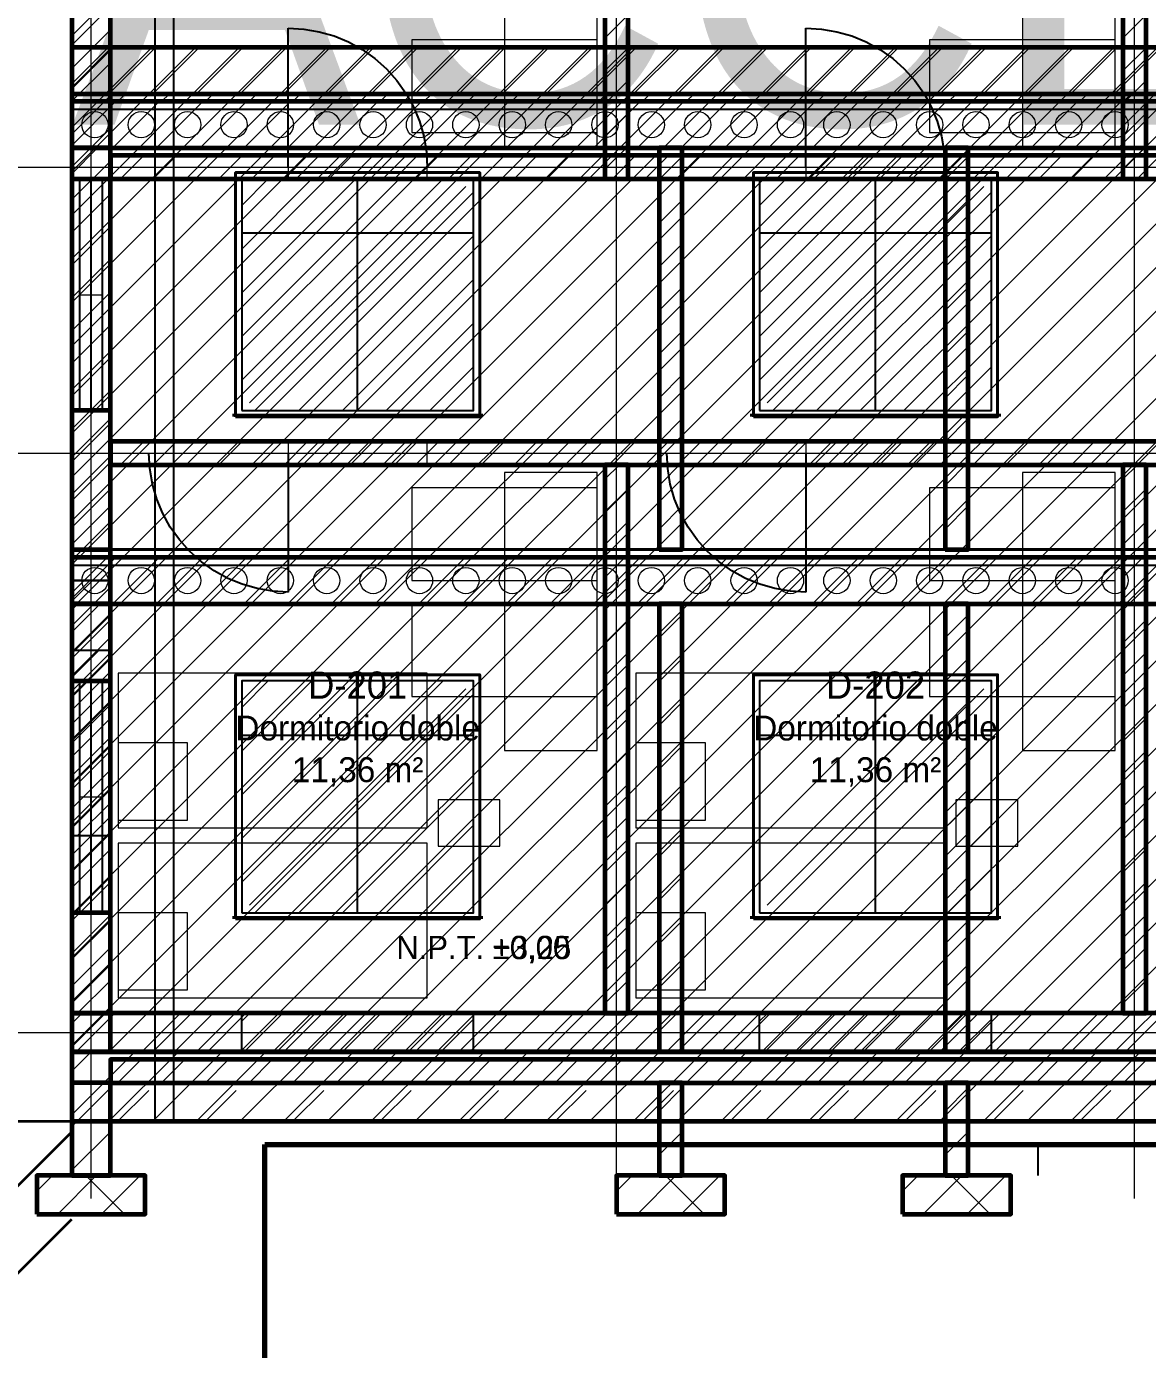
# Model space of a CAD drawing. Header units: metres. Extents: x -8 to 108, y -29 to 108.
# Drawn here: x -0.29 to 6.96, y -1.93 to 6.64 of the extents above; entities that cross this region are included whole.
import ezdxf
from ezdxf.enums import TextEntityAlignment as Align

# ---------------------------------------------------------------- set-up
doc = ezdxf.new("R2010")
doc.units = ezdxf.units.M
for name, color, linetype, lineweight in [('carpinteria', 7, 'CONTINUOUS', 25), ('eje', 7, 'CONTINUOUS', 13), ('fondo', 7, 'CONTINUOUS', 5), ('hatch', 7, 'CONTINUOUS', 9), ('hatch-2', 7, 'CONTINUOUS', 9), ('hormigon', 7, 'CONTINUOUS', 30), ('marco', 7, 'CONTINUOUS', 70), ('marco-fino', 7, 'CONTINUOUS', 25), ('marco-medio', 7, 'CONTINUOUS', 40), ('mobiliario', 7, 'CONTINUOUS', 18), ('muro-corte', 7, 'CONTINUOUS', 60), ('muro-fill', 7, 'CONTINUOUS', 25), ('muro-visto', 7, 'CONTINUOUS', 35), ('sombra', 7, 'CONTINUOUS', 5), ('tabique-fill', 7, 'CONTINUOUS', 30), ('terreno', 7, 'CONTINUOUS', 35), ('texto', 7, 'CONTINUOUS', 5), ('texto-suave', 7, 'CONTINUOUS', 5), ('vidrio', 7, 'CONTINUOUS', 18)]:
    doc.layers.add(name, color=color, linetype=linetype, lineweight=lineweight)

msp = doc.modelspace()

# ---------------------------------------------------------------- linework, layer by layer
at = {"layer": 'carpinteria'}
for p, q in [((0.54, -0.45), (0.54, 6.9)), ((0.66, -0.45), (0.66, 6.9)), ((1.4, 5.725), (1.4, 6.625)), ((1.4, 5.725), (1.4, 6.625)), ((4.75, 5.725), (4.75, 6.625)), ((4.75, 5.725), (4.75, 6.625)), ((1.4, 5.725), (1.4, 5.725)), ((1.4, 5.725), (1.4, 5.725)), ((4.75, 5.725), (4.75, 5.725)), ((4.75, 5.725), (4.75, 5.725)), ((0.05, 5.65), (0.2, 5.65)), ((0.125, 4.15), (0.125, 5.65)), ((1.85, 4.15), (1.85, 5.65)), ((5.2, 4.15), (5.2, 5.65)), ((1.1, 5.3), (2.6, 5.3)), ((4.45, 5.3), (5.95, 5.3)), ((0.05, 4.15), (0.2, 4.15)), ((1.4, 3.875), (1.4, 2.975)), ((1.4, 3.875), (1.4, 3.875)), ((1.4, 3.875), (1.4, 2.975)), ((1.4, 3.875), (1.4, 3.875)), ((4.75, 3.875), (4.75, 2.975)), ((4.75, 3.875), (4.75, 3.875)), ((4.75, 3.875), (4.75, 2.975)), ((4.75, 3.875), (4.75, 3.875)), ((0, 1.4), (0, 2.6)), ((0, 2.6), (0.25, 2.6)), ((0, 1.4), (0, 2.6)), ((0, 2.6), (0.25, 2.6)), ((0.25, 1.4), (0.25, 2.6)), ((0.25, 1.4), (0.25, 2.6)), ((0.05, 2.4), (0.2, 2.4)), ((0.125, 0.9), (0.125, 2.4)), ((1.85, 0.9), (1.85, 2.4)), ((5.2, 0.9), (5.2, 2.4)), ((1.1, 2.05), (2.6, 2.05)), ((4.45, 2.05), (5.95, 2.05)), ((0, 1.4), (0.25, 1.4)), ((0, 1.4), (0.25, 1.4)), ((0.05, 0.9), (0.2, 0.9)), ((1.1, 0.25), (2.6, 0.25)), ((1.1, 0), (1.1, 0.25)), ((1.1, 0.25), (2.6, 0.25)), ((1.1, 0), (1.1, 0.25)), ((2.6, 0), (2.6, 0.25)), ((2.6, 0), (2.6, 0.25)), ((4.45, 0.25), (5.95, 0.25)), ((4.45, 0), (4.45, 0.25)), ((4.45, 0.25), (5.95, 0.25)), ((4.45, 0), (4.45, 0.25)), ((5.95, 0), (5.95, 0.25)), ((5.95, 0), (5.95, 0.25)), ((1.1, 0), (2.6, 0)), ((1.1, 0), (2.6, 0)), ((4.45, 0), (5.95, 0)), ((4.45, 0), (5.95, 0))]:
    msp.add_line(p, q, dxfattribs=at)
for points in [[(1.4, 6.625), (1.5008, 6.6193), (1.6003, 6.6024), (1.6973, 6.5745), (1.7905, 6.5359), (1.8788, 6.4871), (1.9611, 6.4286), (2.0364, 6.3614), (2.1036, 6.2861), (2.1621, 6.2038), (2.2109, 6.1155), (2.2495, 6.0223), (2.2774, 5.9253), (2.2943, 5.8258), (2.3, 5.725)], [(1.4, 6.625), (1.5008, 6.6193), (1.6003, 6.6024), (1.6973, 6.5745), (1.7905, 6.5359), (1.8788, 6.4871), (1.9611, 6.4286), (2.0364, 6.3614), (2.1036, 6.2861), (2.1621, 6.2038), (2.2109, 6.1155), (2.2495, 6.0223), (2.2774, 5.9253), (2.2943, 5.8258), (2.3, 5.725)], [(4.75, 6.625), (4.8508, 6.6193), (4.9503, 6.6024), (5.0473, 6.5745), (5.1405, 6.5359), (5.2288, 6.4871), (5.3111, 6.4286), (5.3864, 6.3614), (5.4536, 6.2861), (5.5121, 6.2038), (5.5609, 6.1155), (5.5995, 6.0223), (5.6274, 5.9253), (5.6443, 5.8258), (5.65, 5.725)], [(4.75, 6.625), (4.8508, 6.6193), (4.9503, 6.6024), (5.0473, 6.5745), (5.1405, 6.5359), (5.2288, 6.4871), (5.3111, 6.4286), (5.3864, 6.3614), (5.4536, 6.2861), (5.5121, 6.2038), (5.5609, 6.1155), (5.5995, 6.0223), (5.6274, 5.9253), (5.6443, 5.8258), (5.65, 5.725)], [(1.4, 2.975), (1.2992, 2.9807), (1.1997, 2.9976), (1.1027, 3.0255), (1.0095, 3.0641), (0.9212, 3.1129), (0.8389, 3.1714), (0.7636, 3.2386), (0.6964, 3.3139), (0.6379, 3.3962), (0.5891, 3.4845), (0.5505, 3.5777), (0.5226, 3.6747), (0.5057, 3.7742), (0.5, 3.875)], [(1.4, 2.975), (1.2992, 2.9807), (1.1997, 2.9976), (1.1027, 3.0255), (1.0095, 3.0641), (0.9212, 3.1129), (0.8389, 3.1714), (0.7636, 3.2386), (0.6964, 3.3139), (0.6379, 3.3962), (0.5891, 3.4845), (0.5505, 3.5777), (0.5226, 3.6747), (0.5057, 3.7742), (0.5, 3.875)], [(4.75, 2.975), (4.6492, 2.9807), (4.5497, 2.9976), (4.4527, 3.0255), (4.3595, 3.0641), (4.2712, 3.1129), (4.1889, 3.1714), (4.1136, 3.2386), (4.0464, 3.3139), (3.9879, 3.3962), (3.9391, 3.4845), (3.9005, 3.5777), (3.8726, 3.6747), (3.8557, 3.7742), (3.85, 3.875)], [(4.75, 2.975), (4.6492, 2.9807), (4.5497, 2.9976), (4.4527, 3.0255), (4.3595, 3.0641), (4.2712, 3.1129), (4.1889, 3.1714), (4.1136, 3.2386), (4.0464, 3.3139), (3.9879, 3.3962), (3.9391, 3.4845), (3.9005, 3.5777), (3.8726, 3.6747), (3.8557, 3.7742), (3.85, 3.875)]]:
    msp.add_lwpolyline(points, dxfattribs=at)
for points in [[(0.05, 4.15), (0.2, 4.15), (0.2, 5.65), (0.05, 5.65)], [(1.1, 4.15), (2.6, 4.15), (2.6, 5.65), (1.1, 5.65)], [(4.45, 4.15), (5.95, 4.15), (5.95, 5.65), (4.45, 5.65)], [(0.05, 0.9), (0.2, 0.9), (0.2, 2.4), (0.05, 2.4)], [(1.1, 0.9), (2.6, 0.9), (2.6, 2.4), (1.1, 2.4)], [(4.45, 0.9), (5.95, 0.9), (5.95, 2.4), (4.45, 2.4)]]:
    msp.add_lwpolyline(points, close=True, dxfattribs=at)
at = {"layer": 'eje'}
for p, q in [((0.125, -0.95), (0.125, 10.55)), ((0.125, -0.95), (0.125, 10.55)), ((3.525, -0.95), (3.525, 10.55)), ((3.525, -0.95), (3.525, 10.55)), ((6.875, -0.95), (6.875, 10.55)), ((6.875, -0.95), (6.875, 10.55)), ((-0.95, 5.725), (24.95, 5.725)), ((-0.95, 5.725), (24.95, 5.725)), ((-0.95, 3.875), (24.95, 3.875)), ((-0.95, 3.875), (24.95, 3.875)), ((-0.95, 0.125), (24.95, 0.125)), ((-0.95, 0.125), (24.95, 0.125))]:
    msp.add_line(p, q, dxfattribs=at)
at = {"layer": 'fondo'}
for points in [[(1.4, 5.65), (2.3, 5.65), (2.3, 5.8), (1.4, 5.8)], [(1.4, 5.65), (2.3, 5.65), (2.3, 5.8), (1.4, 5.8)], [(4.75, 5.65), (5.65, 5.65), (5.65, 5.8), (4.75, 5.8)], [(4.75, 5.65), (5.65, 5.65), (5.65, 5.8), (4.75, 5.8)], [(1.1, 4.15), (2.6, 4.15), (2.6, 5.65), (1.1, 5.65)], [(4.45, 4.15), (5.95, 4.15), (5.95, 5.65), (4.45, 5.65)], [(1.4, 3.8), (2.3, 3.8), (2.3, 3.95), (1.4, 3.95)], [(1.4, 3.8), (2.3, 3.8), (2.3, 3.95), (1.4, 3.95)], [(4.75, 3.8), (5.65, 3.8), (5.65, 3.95), (4.75, 3.95)], [(4.75, 3.8), (5.65, 3.8), (5.65, 3.95), (4.75, 3.95)], [(0, 1.4), (0.25, 1.4), (0.25, 2.6), (0, 2.6)], [(0, 1.4), (0.25, 1.4), (0.25, 2.6), (0, 2.6)], [(1.1, 0.9), (2.6, 0.9), (2.6, 2.4), (1.1, 2.4)], [(4.45, 0.9), (5.95, 0.9), (5.95, 2.4), (4.45, 2.4)], [(1.1, 0), (2.6, 0), (2.6, 0.25), (1.1, 0.25)], [(1.1, 0), (2.6, 0), (2.6, 0.25), (1.1, 0.25)], [(4.45, 0), (5.95, 0), (5.95, 0.25), (4.45, 0.25)], [(4.45, 0), (5.95, 0), (5.95, 0.25), (4.45, 0.25)]]:
    msp.add_lwpolyline(points, close=True, dxfattribs=at)
at = {"layer": 'hatch'}
for p, q in [((0, 6.5761), (0.25, 6.8261)), ((0, 6.5761), (0.25, 6.8261)), ((0, 6.5157), (0.25, 6.7657)), ((3.45, 6.5607), (3.6, 6.7107)), ((3.45, 6.5607), (3.6, 6.7107)), ((6.8, 6.5607), (6.95, 6.7107)), ((6.8, 6.5607), (6.95, 6.7107)), ((0, 6.364), (0.25, 6.614)), ((0, 6.364), (0.25, 6.614)), ((0, 0.0416), (6.4584, 6.5)), ((0, 0.3245), (6.1755, 6.5)), ((0, 0.6073), (5.8927, 6.5)), ((0, 0.8902), (5.6098, 6.5)), ((0, 1.173), (5.327, 6.5)), ((0, 1.4558), (5.0442, 6.5)), ((0, 1.7387), (4.7613, 6.5)), ((0, 2.0215), (4.4785, 6.5)), ((0, 2.3044), (4.1956, 6.5)), ((0, 2.5872), (3.9128, 6.5)), ((0, 2.8701), (3.6299, 6.5)), ((0, 3.1529), (3.3471, 6.5)), ((0, 3.4357), (3.0643, 6.5)), ((0, 3.7186), (2.7814, 6.5)), ((0, 4.0014), (2.4986, 6.5)), ((0, 4.2843), (2.2157, 6.5)), ((0, 4.5671), (1.9329, 6.5)), ((0, 4.85), (1.65, 6.5)), ((0, 5.1328), (1.3672, 6.5)), ((0, 5.4156), (1.0844, 6.5)), ((0, 5.6985), (0.8015, 6.5)), ((0, 5.9813), (0.5187, 6.5)), ((0, 6.2642), (0.2358, 6.5)), ((0, 6.2416), (0.2584, 6.5)), ((0, 6.2328), (0.25, 6.4828)), ((0.2412, 0), (6.7412, 6.5)), ((0.2412, 6.2), (0.5412, 6.5)), ((0.5241, 0), (7.0241, 6.5)), ((0.5241, 6.2), (0.8241, 6.5)), ((0.8069, 0), (7.3069, 6.5)), ((0.8069, 6.2), (1.1069, 6.5)), ((1.0897, 0), (7.5897, 6.5)), ((1.0897, 6.2), (1.3897, 6.5)), ((1.3726, 0), (7.8726, 6.5)), ((1.3726, 6.2), (1.6726, 6.5)), ((1.6554, 0), (8.1554, 6.5)), ((1.6554, 6.2), (1.9554, 6.5)), ((1.9383, 0), (8.4383, 6.5)), ((1.9383, 6.2), (2.2383, 6.5)), ((2.2211, 0), (8.7211, 6.5)), ((2.2211, 6.2), (2.5211, 6.5)), ((2.504, 0), (9.004, 6.5)), ((2.504, 6.2), (2.804, 6.5)), ((2.7868, 0), (9.2868, 6.5)), ((2.7868, 6.2), (3.0868, 6.5)), ((3.0696, 0), (9.5696, 6.5)), ((3.0696, 6.2), (3.3696, 6.5)), ((3.3525, 0), (9.8525, 6.5)), ((3.3525, 6.2), (3.6525, 6.5)), ((3.45, 6.3485), (3.6, 6.4985)), ((3.45, 6.3485), (3.6, 6.4985)), ((3.6353, 0), (10.1353, 6.5)), ((3.6353, 6.2), (3.9353, 6.5)), ((3.9182, 0), (10.4182, 6.5)), ((3.9182, 6.2), (4.2182, 6.5)), ((4.201, 0), (10.701, 6.5)), ((4.201, 6.2), (4.501, 6.5)), ((4.4839, 0), (10.9839, 6.5)), ((4.4839, 6.2), (4.7839, 6.5)), ((4.7667, 0), (11.2667, 6.5)), ((4.7667, 6.2), (5.0667, 6.5)), ((5.0495, 0), (11.5495, 6.5)), ((5.0495, 6.2), (5.3495, 6.5)), ((5.3324, 0), (11.8324, 6.5)), ((5.3324, 6.2), (5.6324, 6.5)), ((5.6152, 0), (12.1152, 6.5)), ((5.6152, 6.2), (5.9152, 6.5)), ((5.8981, 0), (12.3981, 6.5)), ((5.8981, 6.2), (6.1981, 6.5)), ((6.1809, 0), (12.6809, 6.5)), ((6.1809, 6.2), (6.4809, 6.5)), ((6.4638, 0), (12.9638, 6.5)), ((6.4638, 6.2), (6.7638, 6.5)), ((6.7466, 0), (13.2466, 6.5)), ((6.7466, 6.2), (7.0466, 6.5)), ((6.8, 6.3485), (6.95, 6.4985)), ((6.8, 6.3485), (6.95, 6.4985)), ((0, 6.1518), (0.25, 6.4018)), ((0, 6.1518), (0.25, 6.4018)), ((3.45, 6.1364), (3.6, 6.2864)), ((3.45, 6.1364), (3.6, 6.2864)), ((6.8, 6.1364), (6.95, 6.2864)), ((6.8, 6.1364), (6.95, 6.2864)), ((0, 5.9397), (0.25, 6.1897)), ((0, 5.9397), (0.25, 6.1897)), ((0.299, 6.15), (0.349, 6.2)), ((0.5819, 6.15), (0.6319, 6.2)), ((0.8647, 6.15), (0.9147, 6.2)), ((1.1476, 6.15), (1.1976, 6.2)), ((1.4304, 6.15), (1.4804, 6.2)), ((1.7132, 6.15), (1.7632, 6.2)), ((1.9961, 6.15), (2.0461, 6.2)), ((2.2789, 6.15), (2.3289, 6.2)), ((2.5618, 6.15), (2.6118, 6.2)), ((2.8446, 6.15), (2.8946, 6.2)), ((3.1275, 6.15), (3.1775, 6.2)), ((3.4103, 6.15), (3.4603, 6.2)), ((3.6931, 6.15), (3.7431, 6.2)), ((3.976, 6.15), (4.026, 6.2)), ((4.2588, 6.15), (4.3088, 6.2)), ((4.5417, 6.15), (4.5917, 6.2)), ((4.8245, 6.15), (4.8745, 6.2)), ((5.1074, 6.15), (5.1574, 6.2)), ((5.3902, 6.15), (5.4402, 6.2)), ((5.673, 6.15), (5.723, 6.2)), ((5.9559, 6.15), (6.0059, 6.2)), ((6.2387, 6.15), (6.2887, 6.2)), ((6.5216, 6.15), (6.5716, 6.2)), ((6.8044, 6.15), (6.8544, 6.2)), ((0, 5.8667), (0.2833, 6.15)), ((0, 6.1495), (0.0005, 6.15)), ((0.2662, 5.85), (0.5662, 6.15)), ((0.549, 5.85), (0.849, 6.15)), ((0.8319, 5.85), (1.1319, 6.15)), ((1.1147, 5.85), (1.4147, 6.15)), ((1.3976, 5.85), (1.6976, 6.15)), ((1.6804, 5.85), (1.9804, 6.15)), ((1.9632, 5.85), (2.2632, 6.15)), ((2.2461, 5.85), (2.5461, 6.15)), ((2.5289, 5.85), (2.8289, 6.15)), ((2.8118, 5.85), (3.1118, 6.15)), ((3.0946, 5.85), (3.3946, 6.15)), ((3.3775, 5.85), (3.6775, 6.15)), ((3.6603, 5.85), (3.9603, 6.15)), ((3.9431, 5.85), (4.2431, 6.15)), ((4.226, 5.85), (4.526, 6.15)), ((4.5088, 5.85), (4.8088, 6.15)), ((4.7917, 5.85), (5.0917, 6.15)), ((5.0745, 5.85), (5.3745, 6.15)), ((5.3574, 5.85), (5.6574, 6.15)), ((5.6402, 5.85), (5.9402, 6.15)), ((5.923, 5.85), (6.223, 6.15)), ((6.2059, 5.85), (6.5059, 6.15)), ((6.4887, 5.85), (6.7887, 6.15)), ((6.7716, 5.85), (7.0716, 6.15)), ((3.45, 5.9243), (3.6, 6.0743)), ((3.45, 5.9243), (3.6, 6.0743)), ((6.8, 5.9243), (6.95, 6.0743)), ((6.8, 5.9243), (6.95, 6.0743)), ((0, 5.7276), (0.25, 5.9776)), ((0, 5.7276), (0.25, 5.9776)), ((0, 5.6828), (0.1672, 5.85)), ((3.45, 5.7121), (3.6, 5.8621)), ((3.45, 5.7121), (3.6, 5.8621)), ((6.8, 5.7121), (6.95, 5.8621)), ((6.8, 5.7121), (6.95, 5.8621)), ((0, 5.5154), (0.25, 5.7654)), ((0, 5.5154), (0.25, 5.7654)), ((0.25, 5.7963), (0.2537, 5.8)), ((0.25, 5.7963), (0.2537, 5.8)), ((0.3158, 5.65), (0.4658, 5.8)), ((0.3158, 5.65), (0.4658, 5.8)), ((0.528, 5.65), (0.678, 5.8)), ((0.528, 5.65), (0.678, 5.8)), ((0.7401, 5.65), (0.8901, 5.8)), ((0.7401, 5.65), (0.8901, 5.8)), ((0.9522, 5.65), (1.1022, 5.8)), ((0.9522, 5.65), (1.1022, 5.8)), ((1.1644, 5.65), (1.3144, 5.8)), ((1.1644, 5.65), (1.3144, 5.8)), ((1.3765, 5.65), (1.5265, 5.8)), ((1.3765, 5.65), (1.5265, 5.8)), ((1.4515, 5.65), (1.6015, 5.8)), ((1.4515, 5.65), (1.6015, 5.8)), ((1.5886, 5.65), (1.7386, 5.8)), ((1.5886, 5.65), (1.7386, 5.8)), ((1.6636, 5.65), (1.8136, 5.8)), ((1.6636, 5.65), (1.8136, 5.8)), ((1.8008, 5.65), (1.9508, 5.8)), ((1.8008, 5.65), (1.9508, 5.8)), ((1.8757, 5.65), (2.0257, 5.8)), ((1.8757, 5.65), (2.0257, 5.8)), ((2.0129, 5.65), (2.1629, 5.8)), ((2.0129, 5.65), (2.1629, 5.8)), ((2.0879, 5.65), (2.2379, 5.8)), ((2.0879, 5.65), (2.2379, 5.8)), ((2.225, 5.65), (2.375, 5.8)), ((2.225, 5.65), (2.375, 5.8)), ((2.4372, 5.65), (2.5872, 5.8)), ((2.4372, 5.65), (2.5872, 5.8)), ((2.6493, 5.65), (2.7993, 5.8)), ((2.6493, 5.65), (2.7993, 5.8)), ((2.8614, 5.65), (3.0114, 5.8)), ((2.8614, 5.65), (3.0114, 5.8)), ((3.0735, 5.65), (3.2235, 5.8)), ((3.0735, 5.65), (3.2235, 5.8)), ((3.2857, 5.65), (3.4357, 5.8)), ((3.2857, 5.65), (3.4357, 5.8)), ((3.4978, 5.65), (3.6478, 5.8)), ((3.4978, 5.65), (3.6478, 5.8)), ((3.7099, 5.65), (3.8599, 5.8)), ((3.7099, 5.65), (3.8599, 5.8)), ((3.8, 5.6456), (3.95, 5.7956)), ((3.9221, 5.65), (4.0721, 5.8)), ((3.9221, 5.65), (4.0721, 5.8)), ((4.1342, 5.65), (4.2842, 5.8)), ((4.1342, 5.65), (4.2842, 5.8)), ((4.3463, 5.65), (4.4963, 5.8)), ((4.3463, 5.65), (4.4963, 5.8)), ((4.5585, 5.65), (4.7085, 5.8)), ((4.5585, 5.65), (4.7085, 5.8)), ((4.7706, 5.65), (4.9206, 5.8)), ((4.7706, 5.65), (4.9206, 5.8)), ((4.8015, 5.65), (4.9515, 5.8)), ((4.8015, 5.65), (4.9515, 5.8)), ((4.9827, 5.65), (5.1327, 5.8)), ((4.9827, 5.65), (5.1327, 5.8)), ((5.0136, 5.65), (5.1636, 5.8)), ((5.0136, 5.65), (5.1636, 5.8)), ((5.1949, 5.65), (5.3449, 5.8)), ((5.1949, 5.65), (5.3449, 5.8)), ((5.2257, 5.65), (5.3757, 5.8)), ((5.2257, 5.65), (5.3757, 5.8)), ((5.407, 5.65), (5.557, 5.8)), ((5.407, 5.65), (5.557, 5.8)), ((5.4379, 5.65), (5.5879, 5.8)), ((5.4379, 5.65), (5.5879, 5.8)), ((5.6191, 5.65), (5.7691, 5.8)), ((5.6191, 5.65), (5.7691, 5.8)), ((5.65, 5.6456), (5.8, 5.7956)), ((5.8313, 5.65), (5.9813, 5.8)), ((5.8313, 5.65), (5.9813, 5.8)), ((6.0434, 5.65), (6.1934, 5.8)), ((6.0434, 5.65), (6.1934, 5.8)), ((6.2555, 5.65), (6.4055, 5.8)), ((6.2555, 5.65), (6.4055, 5.8)), ((6.4677, 5.65), (6.6177, 5.8)), ((6.4677, 5.65), (6.6177, 5.8)), ((6.6798, 5.65), (6.8298, 5.8)), ((6.6798, 5.65), (6.8298, 5.8)), ((6.8919, 5.65), (7.0419, 5.8)), ((6.8919, 5.65), (7.0419, 5.8)), ((1.1, 4.3471), (2.4029, 5.65)), ((1.1, 4.6299), (2.1201, 5.65)), ((1.1, 4.9127), (1.8373, 5.65)), ((1.1, 5.1956), (1.5544, 5.65)), ((1.1, 5.4784), (1.2716, 5.65)), ((4.45, 4.3471), (5.7529, 5.65)), ((4.45, 4.6299), (5.4701, 5.65)), ((4.45, 4.9127), (5.1873, 5.65)), ((4.45, 5.1956), (4.9044, 5.65)), ((4.45, 5.4784), (4.6216, 5.65)), ((0, 5.3033), (0.25, 5.5533)), ((0, 5.3033), (0.25, 5.5533)), ((1.1858, 4.15), (2.6, 5.5642)), ((3.8, 5.3627), (3.95, 5.5127)), ((4.5358, 4.15), (5.95, 5.5642)), ((5.65, 5.3627), (5.8, 5.5127)), ((0, 5.0912), (0.25, 5.3412)), ((0, 5.0912), (0.25, 5.3412)), ((1.4686, 4.15), (2.6, 5.2814)), ((3.8, 5.0799), (3.95, 5.2299)), ((4.8186, 4.15), (5.95, 5.2814)), ((5.65, 5.0799), (5.8, 5.2299)), ((0, 4.879), (0.25, 5.129)), ((0, 4.879), (0.25, 5.129)), ((1.7515, 4.15), (2.6, 4.9985)), ((5.1015, 4.15), (5.95, 4.9985)), ((0, 4.6669), (0.25, 4.9169)), ((0, 4.6669), (0.25, 4.9169)), ((3.8, 4.7971), (3.95, 4.9471)), ((5.65, 4.7971), (5.8, 4.9471)), ((2.0343, 4.15), (2.6, 4.7157)), ((5.3843, 4.15), (5.95, 4.7157)), ((0, 4.4548), (0.25, 4.7048)), ((0, 4.4548), (0.25, 4.7048)), ((3.8, 4.5142), (3.95, 4.6642)), ((5.65, 4.5142), (5.8, 4.6642)), ((0, 4.2426), (0.25, 4.4926)), ((0, 4.2426), (0.25, 4.4926)), ((2.3172, 4.15), (2.6, 4.4328)), ((3.8, 4.2314), (3.95, 4.3814)), ((5.65, 4.2314), (5.8, 4.3814)), ((5.6672, 4.15), (5.95, 4.4328)), ((0, 4.0305), (0.25, 4.2805)), ((0, 4.0305), (0.25, 4.2805)), ((0, 4.1314), (0.0186, 4.15)), ((0, 3.8485), (0.25, 4.0985)), ((0, 3.8184), (0.25, 4.0684)), ((0, 3.8184), (0.25, 4.0684)), ((3.8, 3.9485), (3.95, 4.0985)), ((5.65, 3.9485), (5.8, 4.0985)), ((0.25, 3.9463), (0.2537, 3.95)), ((0.25, 3.9463), (0.2537, 3.95)), ((0.3158, 3.8), (0.4658, 3.95)), ((0.3158, 3.8), (0.4658, 3.95)), ((0.528, 3.8), (0.678, 3.95)), ((0.528, 3.8), (0.678, 3.95)), ((0.7401, 3.8), (0.8901, 3.95)), ((0.7401, 3.8), (0.8901, 3.95)), ((0.9522, 3.8), (1.1022, 3.95)), ((0.9522, 3.8), (1.1022, 3.95)), ((1.1644, 3.8), (1.3144, 3.95)), ((1.1644, 3.8), (1.3144, 3.95)), ((1.3765, 3.8), (1.5265, 3.95)), ((1.3765, 3.8), (1.5265, 3.95)), ((1.4515, 3.8), (1.6015, 3.95)), ((1.4515, 3.8), (1.6015, 3.95)), ((1.5886, 3.8), (1.7386, 3.95)), ((1.5886, 3.8), (1.7386, 3.95)), ((1.6636, 3.8), (1.8136, 3.95)), ((1.6636, 3.8), (1.8136, 3.95)), ((1.8008, 3.8), (1.9508, 3.95)), ((1.8008, 3.8), (1.9508, 3.95)), ((1.8757, 3.8), (2.0257, 3.95)), ((1.8757, 3.8), (2.0257, 3.95)), ((2.0129, 3.8), (2.1629, 3.95)), ((2.0129, 3.8), (2.1629, 3.95)), ((2.0879, 3.8), (2.2379, 3.95)), ((2.0879, 3.8), (2.2379, 3.95)), ((2.225, 3.8), (2.375, 3.95)), ((2.225, 3.8), (2.375, 3.95)), ((2.4372, 3.8), (2.5872, 3.95)), ((2.4372, 3.8), (2.5872, 3.95)), ((2.6493, 3.8), (2.7993, 3.95)), ((2.6493, 3.8), (2.7993, 3.95)), ((2.8614, 3.8), (3.0114, 3.95)), ((2.8614, 3.8), (3.0114, 3.95)), ((3.0735, 3.8), (3.2235, 3.95)), ((3.0735, 3.8), (3.2235, 3.95)), ((3.2857, 3.8), (3.4357, 3.95)), ((3.2857, 3.8), (3.4357, 3.95)), ((3.4978, 3.8), (3.6478, 3.95)), ((3.4978, 3.8), (3.6478, 3.95)), ((3.7099, 3.8), (3.8599, 3.95)), ((3.7099, 3.8), (3.8599, 3.95)), ((3.9221, 3.8), (4.0721, 3.95)), ((3.9221, 3.8), (4.0721, 3.95)), ((4.1342, 3.8), (4.2842, 3.95)), ((4.1342, 3.8), (4.2842, 3.95)), ((4.3463, 3.8), (4.4963, 3.95)), ((4.3463, 3.8), (4.4963, 3.95)), ((4.5585, 3.8), (4.7085, 3.95)), ((4.5585, 3.8), (4.7085, 3.95)), ((4.7706, 3.8), (4.9206, 3.95)), ((4.7706, 3.8), (4.9206, 3.95)), ((4.8015, 3.8), (4.9515, 3.95)), ((4.8015, 3.8), (4.9515, 3.95)), ((4.9827, 3.8), (5.1327, 3.95)), ((4.9827, 3.8), (5.1327, 3.95)), ((5.0136, 3.8), (5.1636, 3.95)), ((5.0136, 3.8), (5.1636, 3.95)), ((5.1949, 3.8), (5.3449, 3.95)), ((5.1949, 3.8), (5.3449, 3.95)), ((5.2257, 3.8), (5.3757, 3.95)), ((5.2257, 3.8), (5.3757, 3.95)), ((5.407, 3.8), (5.557, 3.95)), ((5.407, 3.8), (5.557, 3.95)), ((5.4379, 3.8), (5.5879, 3.95)), ((5.4379, 3.8), (5.5879, 3.95)), ((5.6191, 3.8), (5.7691, 3.95)), ((5.6191, 3.8), (5.7691, 3.95)), ((5.8313, 3.8), (5.9813, 3.95)), ((5.8313, 3.8), (5.9813, 3.95)), ((6.0434, 3.8), (6.1934, 3.95)), ((6.0434, 3.8), (6.1934, 3.95)), ((6.2555, 3.8), (6.4055, 3.95)), ((6.2555, 3.8), (6.4055, 3.95)), ((6.4677, 3.8), (6.6177, 3.95)), ((6.4677, 3.8), (6.6177, 3.95)), ((6.6798, 3.8), (6.8298, 3.95)), ((6.6798, 3.8), (6.8298, 3.95)), ((6.8919, 3.8), (7.0419, 3.95)), ((6.8919, 3.8), (7.0419, 3.95)), ((0, 3.6062), (0.25, 3.8562)), ((0, 3.6062), (0.25, 3.8562)), ((0, 3.5657), (0.25, 3.8157)), ((3.45, 3.7062), (3.5438, 3.8)), ((3.45, 3.7062), (3.5438, 3.8)), ((3.8, 3.6657), (3.95, 3.8157)), ((5.65, 3.6657), (5.8, 3.8157)), ((6.8, 3.7062), (6.8938, 3.8)), ((6.8, 3.7062), (6.8938, 3.8)), ((0, 3.3941), (0.25, 3.6441)), ((0, 3.3941), (0.25, 3.6441)), ((3.45, 3.4941), (3.6, 3.6441)), ((3.45, 3.4941), (3.6, 3.6441)), ((6.8, 3.4941), (6.95, 3.6441)), ((6.8, 3.4941), (6.95, 3.6441)), ((0, 3.2828), (0.25, 3.5328)), ((3.8, 3.3828), (3.95, 3.5328)), ((5.65, 3.3828), (5.8, 3.5328)), ((0, 3.182), (0.25, 3.432)), ((0, 3.182), (0.25, 3.432)), ((3.45, 3.282), (3.6, 3.432)), ((3.45, 3.282), (3.6, 3.432)), ((6.8, 3.282), (6.95, 3.432)), ((6.8, 3.282), (6.95, 3.432)), ((0, 2.9698), (0.25, 3.2198)), ((0, 2.9698), (0.25, 3.2198)), ((0, 2.9167), (0.2833, 3.2)), ((0, 3.1995), (0.0005, 3.2)), ((0.2662, 2.9), (0.5662, 3.2)), ((0.549, 2.9), (0.849, 3.2)), ((0.8319, 2.9), (1.1319, 3.2)), ((1.1147, 2.9), (1.4147, 3.2)), ((1.3976, 2.9), (1.6976, 3.2)), ((1.6804, 2.9), (1.9804, 3.2)), ((1.9632, 2.9), (2.2632, 3.2)), ((2.2461, 2.9), (2.5461, 3.2)), ((2.5289, 2.9), (2.8289, 3.2)), ((2.8118, 2.9), (3.1118, 3.2)), ((3.0946, 2.9), (3.3946, 3.2)), ((3.3775, 2.9), (3.6775, 3.2)), ((3.45, 3.0698), (3.6, 3.2198)), ((3.45, 3.0698), (3.6, 3.2198)), ((3.6603, 2.9), (3.9603, 3.2)), ((3.9431, 2.9), (4.2431, 3.2)), ((4.226, 2.9), (4.526, 3.2)), ((4.5088, 2.9), (4.8088, 3.2)), ((4.7917, 2.9), (5.0917, 3.2)), ((5.0745, 2.9), (5.3745, 3.2)), ((5.3574, 2.9), (5.6574, 3.2)), ((5.6402, 2.9), (5.9402, 3.2)), ((5.923, 2.9), (6.223, 3.2)), ((6.2059, 2.9), (6.5059, 3.2)), ((6.4887, 2.9), (6.7887, 3.2)), ((6.7716, 2.9), (7.0716, 3.2)), ((6.8, 3.0698), (6.95, 3.2198)), ((6.8, 3.0698), (6.95, 3.2198)), ((0, 2.9328), (0.1172, 3.05)), ((0, 2.7577), (0.25, 3.0077)), ((0, 2.7577), (0.25, 3.0077)), ((3.45, 2.8577), (3.6, 3.0077)), ((3.45, 2.8577), (3.6, 3.0077)), ((6.8, 2.8577), (6.95, 3.0077)), ((6.8, 2.8577), (6.95, 3.0077)), ((0, 2.8613), (0.0387, 2.9)), ((0, 2.7157), (0.1843, 2.9)), ((0, 2.5784), (0.25, 2.8284)), ((3.8, 2.6784), (3.95, 2.8284)), ((5.65, 2.6784), (5.8, 2.8284)), ((0, 2.5456), (0.25, 2.7956)), ((0, 2.5456), (0.25, 2.7956)), ((3.45, 2.6456), (3.6, 2.7956)), ((3.45, 2.6456), (3.6, 2.7956)), ((6.8, 2.6456), (6.95, 2.7956)), ((6.8, 2.6456), (6.95, 2.7956)), ((0, 2.4328), (0.25, 2.6828)), ((0, 2.4228), (0.1772, 2.6)), ((0, 2.4228), (0.1772, 2.6)), ((0, 2.3335), (0.25, 2.5835)), ((0, 2.3335), (0.25, 2.5835)), ((3.45, 2.4335), (3.6, 2.5835)), ((3.45, 2.4335), (3.6, 2.5835)), ((6.8, 2.4335), (6.95, 2.5835)), ((6.8, 2.4335), (6.95, 2.5835)), ((0, 2.2956), (0.25, 2.5456)), ((3.8, 2.3956), (3.95, 2.5456)), ((5.65, 2.3956), (5.8, 2.5456)), ((0, 2.2107), (0.25, 2.4607)), ((0, 2.2107), (0.25, 2.4607)), ((1.1, 1.0971), (2.4029, 2.4)), ((1.1, 1.3799), (2.1201, 2.4)), ((1.1, 1.6627), (1.8373, 2.4)), ((1.1, 1.9456), (1.5544, 2.4)), ((1.1, 2.2284), (1.2716, 2.4)), ((4.45, 1.0971), (5.7529, 2.4)), ((4.45, 1.3799), (5.4701, 2.4)), ((4.45, 1.6627), (5.1873, 2.4)), ((4.45, 1.9456), (4.9044, 2.4)), ((4.45, 2.2284), (4.6216, 2.4)), ((0, 2.1213), (0.25, 2.3713)), ((0, 2.1213), (0.25, 2.3713)), ((1.1858, 0.9), (2.6, 2.3142)), ((3.45, 2.2213), (3.6, 2.3713)), ((3.45, 2.2213), (3.6, 2.3713)), ((4.5358, 0.9), (5.95, 2.3142)), ((6.8, 2.2213), (6.95, 2.3713)), ((6.8, 2.2213), (6.95, 2.3713)), ((0, 2.0127), (0.25, 2.2627)), ((0, 1.9985), (0.25, 2.2485)), ((0, 1.9985), (0.25, 2.2485)), ((3.8, 2.1127), (3.95, 2.2627)), ((5.65, 2.1127), (5.8, 2.2627)), ((0, 1.9092), (0.25, 2.1592)), ((0, 1.9092), (0.25, 2.1592)), ((3.45, 2.0092), (3.6, 2.1592)), ((3.45, 2.0092), (3.6, 2.1592)), ((6.8, 2.0092), (6.95, 2.1592)), ((6.8, 2.0092), (6.95, 2.1592)), ((0, 1.7864), (0.25, 2.0364)), ((0, 1.7864), (0.25, 2.0364)), ((0, 1.7299), (0.25, 1.9799)), ((1.4686, 0.9), (2.6, 2.0314)), ((3.8, 1.8299), (3.95, 1.9799)), ((4.8186, 0.9), (5.95, 2.0314)), ((5.65, 1.8299), (5.8, 1.9799)), ((0, 1.6971), (0.25, 1.9471)), ((0, 1.6971), (0.25, 1.9471)), ((3.45, 1.7971), (3.6, 1.9471)), ((3.45, 1.7971), (3.6, 1.9471)), ((6.8, 1.7971), (6.95, 1.9471)), ((6.8, 1.7971), (6.95, 1.9471)), ((0, 1.5743), (0.25, 1.8243)), ((0, 1.5743), (0.25, 1.8243)), ((0, 1.4849), (0.25, 1.7349)), ((0, 1.4849), (0.25, 1.7349)), ((1.7515, 0.9), (2.6, 1.7485)), ((3.45, 1.5849), (3.6, 1.7349)), ((3.45, 1.5849), (3.6, 1.7349)), ((5.1015, 0.9), (5.95, 1.7485)), ((6.8, 1.5849), (6.95, 1.7349)), ((6.8, 1.5849), (6.95, 1.7349)), ((0, 1.4471), (0.25, 1.6971)), ((3.8, 1.5471), (3.95, 1.6971)), ((5.65, 1.5471), (5.8, 1.6971)), ((0.0379, 1.4), (0.25, 1.6121)), ((0.0379, 1.4), (0.25, 1.6121)), ((0, 1.2728), (0.25, 1.5228)), ((0, 1.2728), (0.25, 1.5228)), ((2.0343, 0.9), (2.6, 1.4657)), ((3.45, 1.3728), (3.6, 1.5228)), ((3.45, 1.3728), (3.6, 1.5228)), ((5.3843, 0.9), (5.95, 1.4657)), ((6.8, 1.3728), (6.95, 1.5228)), ((6.8, 1.3728), (6.95, 1.5228)), ((0, 1.1642), (0.25, 1.4142)), ((3.8, 1.2642), (3.95, 1.4142)), ((5.65, 1.2642), (5.8, 1.4142)), ((0, 1.0607), (0.25, 1.3107)), ((0, 1.0607), (0.25, 1.3107)), ((3.45, 1.1607), (3.6, 1.3107)), ((3.45, 1.1607), (3.6, 1.3107)), ((6.8, 1.1607), (6.95, 1.3107)), ((6.8, 1.1607), (6.95, 1.3107)), ((0, 0.8814), (0.25, 1.1314)), ((2.3172, 0.9), (2.6, 1.1828)), ((3.8, 0.9814), (3.95, 1.1314)), ((5.65, 0.9814), (5.8, 1.1314)), ((5.6672, 0.9), (5.95, 1.1828)), ((0, 0.8485), (0.25, 1.0985)), ((0, 0.8485), (0.25, 1.0985)), ((3.45, 0.9485), (3.6, 1.0985)), ((3.45, 0.9485), (3.6, 1.0985)), ((6.8, 0.9485), (6.95, 1.0985)), ((6.8, 0.9485), (6.95, 1.0985)), ((0, 0.8814), (0.0186, 0.9)), ((0, 0.6364), (0.25, 0.8864)), ((0, 0.6364), (0.25, 0.8864)), ((3.45, 0.7364), (3.6, 0.8864)), ((3.45, 0.7364), (3.6, 0.8864)), ((6.8, 0.7364), (6.95, 0.8864)), ((6.8, 0.7364), (6.95, 0.8864)), ((0, 0.5985), (0.25, 0.8485)), ((0, 0.5985), (0.25, 0.8485)), ((3.8, 0.6985), (3.95, 0.8485)), ((5.65, 0.6985), (5.8, 0.8485)), ((0, 0.4243), (0.25, 0.6743)), ((0, 0.4243), (0.25, 0.6743)), ((3.45, 0.5243), (3.6, 0.6743)), ((3.45, 0.5243), (3.6, 0.6743)), ((6.8, 0.5243), (6.95, 0.6743)), ((6.8, 0.5243), (6.95, 0.6743)), ((0, 0.3157), (0.25, 0.5657)), ((0, 0.3157), (0.25, 0.5657)), ((3.8, 0.4157), (3.95, 0.5657)), ((5.65, 0.4157), (5.8, 0.5657)), ((0.0379, 0.25), (0.25, 0.4621)), ((0.0379, 0.25), (0.25, 0.4621)), ((3.45, 0.3121), (3.6, 0.4621)), ((3.45, 0.3121), (3.6, 0.4621)), ((6.8, 0.3121), (6.95, 0.4621)), ((6.8, 0.3121), (6.95, 0.4621)), ((0, 0.0328), (0.25, 0.2828)), ((0, 0.0328), (0.25, 0.2828)), ((3.8, 0.1328), (3.95, 0.2828)), ((5.65, 0.1328), (5.8, 0.2828)), ((0, 0.1831), (0.0669, 0.25)), ((0, 0.1831), (0.0669, 0.25)), ((0.0291, 0), (0.2791, 0.25)), ((0.0291, 0), (0.2791, 0.25)), ((0.2412, 0), (0.4912, 0.25)), ((0.2412, 0), (0.4912, 0.25)), ((0.4533, 0), (0.7033, 0.25)), ((0.4533, 0), (0.7033, 0.25)), ((0.6655, 0), (0.9155, 0.25)), ((0.6655, 0), (0.9155, 0.25)), ((0.8776, 0), (1.1276, 0.25)), ((0.8776, 0), (1.1276, 0.25)), ((1.0897, 0), (1.3397, 0.25)), ((1.0897, 0), (1.3397, 0.25)), ((1.1, 0.1971), (1.1529, 0.25)), ((1.1, 0.1971), (1.1529, 0.25)), ((1.1151, 0), (1.3651, 0.25)), ((1.1151, 0), (1.3651, 0.25)), ((1.3019, 0), (1.5519, 0.25)), ((1.3019, 0), (1.5519, 0.25)), ((1.3272, 0), (1.5772, 0.25)), ((1.3272, 0), (1.5772, 0.25)), ((1.514, 0), (1.764, 0.25)), ((1.514, 0), (1.764, 0.25)), ((1.5393, 0), (1.7893, 0.25)), ((1.5393, 0), (1.7893, 0.25)), ((1.7261, 0), (1.9761, 0.25)), ((1.7261, 0), (1.9761, 0.25)), ((1.7515, 0), (2.0015, 0.25)), ((1.7515, 0), (2.0015, 0.25)), ((1.9383, 0), (2.1883, 0.25)), ((1.9383, 0), (2.1883, 0.25)), ((1.9636, 0), (2.2136, 0.25)), ((1.9636, 0), (2.2136, 0.25)), ((2.1504, 0), (2.4004, 0.25)), ((2.1504, 0), (2.4004, 0.25)), ((2.1757, 0), (2.4257, 0.25)), ((2.1757, 0), (2.4257, 0.25)), ((2.3625, 0), (2.6125, 0.25)), ((2.3625, 0), (2.6125, 0.25)), ((2.3879, 0), (2.6, 0.2121)), ((2.3879, 0), (2.6, 0.2121)), ((2.5747, 0), (2.8247, 0.25)), ((2.5747, 0), (2.8247, 0.25)), ((2.7868, 0), (3.0368, 0.25)), ((2.7868, 0), (3.0368, 0.25)), ((2.9989, 0), (3.2489, 0.25)), ((2.9989, 0), (3.2489, 0.25)), ((3.2111, 0), (3.4611, 0.25)), ((3.2111, 0), (3.4611, 0.25)), ((3.4232, 0), (3.6732, 0.25)), ((3.4232, 0), (3.6732, 0.25)), ((3.6353, 0), (3.8853, 0.25)), ((3.6353, 0), (3.8853, 0.25)), ((3.8475, 0), (4.0975, 0.25)), ((3.8475, 0), (4.0975, 0.25)), ((4.0596, 0), (4.3096, 0.25)), ((4.0596, 0), (4.3096, 0.25)), ((4.2717, 0), (4.5217, 0.25)), ((4.2717, 0), (4.5217, 0.25)), ((4.45, 0.1971), (4.5029, 0.25)), ((4.45, 0.1971), (4.5029, 0.25)), ((4.4651, 0), (4.7151, 0.25)), ((4.4651, 0), (4.7151, 0.25)), ((4.4839, 0), (4.7339, 0.25)), ((4.4839, 0), (4.7339, 0.25)), ((4.6772, 0), (4.9272, 0.25)), ((4.6772, 0), (4.9272, 0.25)), ((4.696, 0), (4.946, 0.25)), ((4.696, 0), (4.946, 0.25)), ((4.8893, 0), (5.1393, 0.25)), ((4.8893, 0), (5.1393, 0.25)), ((4.9081, 0), (5.1581, 0.25)), ((4.9081, 0), (5.1581, 0.25)), ((5.1015, 0), (5.3515, 0.25)), ((5.1015, 0), (5.3515, 0.25)), ((5.1202, 0), (5.3702, 0.25)), ((5.1202, 0), (5.3702, 0.25)), ((5.3136, 0), (5.5636, 0.25)), ((5.3136, 0), (5.5636, 0.25)), ((5.3324, 0), (5.5824, 0.25)), ((5.3324, 0), (5.5824, 0.25)), ((5.5257, 0), (5.7757, 0.25)), ((5.5257, 0), (5.7757, 0.25)), ((5.5445, 0), (5.7945, 0.25)), ((5.5445, 0), (5.7945, 0.25)), ((5.7379, 0), (5.95, 0.2121)), ((5.7379, 0), (5.95, 0.2121)), ((5.7566, 0), (6.0066, 0.25)), ((5.7566, 0), (6.0066, 0.25)), ((5.9688, 0), (6.2188, 0.25)), ((5.9688, 0), (6.2188, 0.25)), ((6.1809, 0), (6.4309, 0.25)), ((6.1809, 0), (6.4309, 0.25)), ((6.393, 0), (6.643, 0.25)), ((6.393, 0), (6.643, 0.25)), ((6.6052, 0), (6.8552, 0.25)), ((6.6052, 0), (6.8552, 0.25)), ((6.8173, 0), (7.0673, 0.25)), ((6.8173, 0), (7.0673, 0.25)), ((1.6554, -0.45), (2.1054, 0)), ((3.9182, -0.45), (4.3682, 0)), ((4.4839, -0.45), (4.9339, 0)), ((5.0495, -0.45), (5.4995, 0)), ((5.6152, -0.45), (6.0652, 0)), ((6.1809, -0.45), (6.6309, 0)), ((6.7466, -0.45), (7.1966, 0)), ((0, -0.4084), (0.4084, 0)), ((0, -0.1255), (0.1255, 0)), ((0.2412, -0.45), (0.6912, 0)), ((0.299, -0.2), (0.449, -0.05)), ((0.5241, -0.45), (0.9741, 0)), ((0.5819, -0.2), (0.7319, -0.05)), ((0.8069, -0.45), (1.2569, 0)), ((0.8647, -0.2), (1.0147, -0.05)), ((1.0897, -0.45), (1.5397, 0)), ((1.1476, -0.2), (1.2976, -0.05)), ((1.3726, -0.45), (1.8226, 0)), ((1.4304, -0.2), (1.5804, -0.05)), ((1.7132, -0.2), (1.8632, -0.05)), ((1.9383, -0.45), (2.3883, 0)), ((1.9961, -0.2), (2.1461, -0.05)), ((2.2211, -0.45), (2.6711, 0)), ((2.2789, -0.2), (2.4289, -0.05)), ((2.504, -0.45), (2.954, 0)), ((2.5618, -0.2), (2.7118, -0.05)), ((2.7868, -0.45), (3.2368, 0)), ((2.8446, -0.2), (2.9946, -0.05)), ((3.0696, -0.45), (3.5196, 0)), ((3.1275, -0.2), (3.2775, -0.05)), ((3.3525, -0.45), (3.8025, 0)), ((3.4103, -0.2), (3.5603, -0.05)), ((3.6353, -0.45), (4.0853, 0)), ((3.6931, -0.2), (3.8431, -0.05)), ((3.976, -0.2), (4.126, -0.05)), ((4.201, -0.45), (4.651, 0)), ((4.2588, -0.2), (4.4088, -0.05)), ((4.5417, -0.2), (4.6917, -0.05)), ((4.7667, -0.45), (5.2167, 0)), ((4.8245, -0.2), (4.9745, -0.05)), ((5.1074, -0.2), (5.2574, -0.05)), ((5.3324, -0.45), (5.7824, 0)), ((5.3902, -0.2), (5.5402, -0.05)), ((5.673, -0.2), (5.823, -0.05)), ((5.8981, -0.45), (6.3481, 0)), ((5.9559, -0.2), (6.1059, -0.05)), ((6.2387, -0.2), (6.3887, -0.05)), ((6.4638, -0.45), (6.9138, 0)), ((6.5216, -0.2), (6.6716, -0.05)), ((6.8044, -0.2), (6.9544, -0.05)), ((0, -0.2015), (0.0015, -0.2)), ((0, -0.4843), (0.25, -0.2343)), ((0.299, -0.45), (0.499, -0.25)), ((0.8647, -0.45), (1.0647, -0.25)), ((1.4304, -0.45), (1.6304, -0.25)), ((1.9961, -0.45), (2.1961, -0.25)), ((2.5618, -0.45), (2.7618, -0.25)), ((3.1275, -0.45), (3.3275, -0.25)), ((3.6931, -0.45), (3.8931, -0.25)), ((3.8, -0.3843), (3.95, -0.2343)), ((4.2588, -0.45), (4.4588, -0.25)), ((4.8245, -0.45), (5.0245, -0.25)), ((5.3902, -0.45), (5.5902, -0.25)), ((5.65, -0.3843), (5.8, -0.2343)), ((5.9559, -0.45), (6.1559, -0.25)), ((6.5216, -0.45), (6.7216, -0.25)), ((0, -0.7672), (0.25, -0.5172)), ((3.8, -0.6672), (3.95, -0.5172)), ((5.65, -0.6672), (5.8, -0.5172)), ((-0.225, -0.9015), (-0.1235, -0.8)), ((-0.0907, -1.05), (0.1593, -0.8)), ((0.0907, -0.8), (0.3407, -1.05)), ((0.1922, -1.05), (0.4422, -0.8)), ((3.525, -0.9015), (3.6265, -0.8)), ((3.6593, -1.05), (3.9093, -0.8)), ((3.8407, -0.8), (4.0907, -1.05)), ((3.9422, -1.05), (4.1922, -0.8)), ((5.375, -0.9015), (5.4765, -0.8)), ((5.5093, -1.05), (5.7593, -0.8)), ((5.6907, -0.8), (5.9407, -1.05)), ((5.7922, -1.05), (6.0422, -0.8))]:
    msp.add_line(p, q, dxfattribs=at)
at = {"layer": 'hatch-2'}
for centre in [(0.15, 6), (0.45, 6), (0.75, 6), (1.05, 6), (1.35, 6), (1.65, 6), (1.95, 6), (2.25, 6), (2.55, 6), (2.85, 6), (3.15, 6), (3.45, 6), (3.75, 6), (4.05, 6), (4.35, 6), (4.65, 6), (4.95, 6), (5.25, 6), (5.55, 6), (5.85, 6), (6.15, 6), (6.45, 6), (6.75, 6), (0.15, 3.05), (0.45, 3.05), (0.75, 3.05), (1.05, 3.05), (1.35, 3.05), (1.65, 3.05), (1.95, 3.05), (2.25, 3.05), (2.55, 3.05), (2.85, 3.05), (3.15, 3.05), (3.45, 3.05), (3.75, 3.05), (4.05, 3.05), (4.35, 3.05), (4.65, 3.05), (4.95, 3.05), (5.25, 3.05), (5.55, 3.05), (5.85, 3.05), (6.15, 3.05), (6.45, 3.05), (6.75, 3.05)]:
    msp.add_circle(centre, 0.085, dxfattribs=at)
at = {"layer": 'hormigon'}
for points in [[(0, 6.2), (24, 6.2), (24, 6.5), (0, 6.5)], [(0.25, 6.15), (9.35, 6.15), (9.35, 6.2), (0.25, 6.2)], [(0, 5.85), (9.6, 5.85), (9.6, 6.15), (0, 6.15)], [(0, 2.9), (9.6, 2.9), (9.6, 3.2), (0, 3.2)], [(0, 2.9), (0.25, 2.9), (0.25, 3.05), (0, 3.05)], [(0, -0.45), (24, -0.45), (24, 0), (0, 0)], [(0.25, -0.2), (9.35, -0.2), (9.35, -0.05), (0.25, -0.05)], [(0, -0.8), (0.25, -0.8), (0.25, -0.2), (0, -0.2)], [(3.8, -0.8), (3.95, -0.8), (3.95, -0.2), (3.8, -0.2)], [(5.65, -0.8), (5.8, -0.8), (5.8, -0.2), (5.65, -0.2)], [(-0.225, -1.05), (0.475, -1.05), (0.475, -0.8), (-0.225, -0.8)], [(3.525, -1.05), (4.225, -1.05), (4.225, -0.8), (3.525, -0.8)], [(5.375, -1.05), (6.075, -1.05), (6.075, -0.8), (5.375, -0.8)]]:
    msp.add_lwpolyline(points, close=True, dxfattribs=at)
at = {"layer": 'marco'}
for p, q in [((1.25, -0.6), (41.45, -0.6)), ((1.25, -29.1), (1.25, -0.6))]:
    msp.add_line(p, q, dxfattribs=at)
at = {"layer": 'marco-fino'}
for p, q in [((0, 6.2), (24, 6.2)), ((0, 6.1), (9.6, 6.1)), ((0, 3.2), (24, 3.2)), ((0, 3.15), (9.6, 3.15)), ((6.25, -0.6), (6.25, -0.8))]:
    msp.add_line(p, q, dxfattribs=at)
at = {"layer": 'marco-medio'}
for p, q in [((1.04, 4.12), (2.66, 4.12)), ((4.39, 4.12), (6.01, 4.12)), ((0.25, 3.25), (9.35, 3.25)), ((1.04, 0.87), (2.66, 0.87)), ((4.39, 0.87), (6.01, 0.87)), ((0, 0), (24, 0)), ((0.25, 0), (9.35, 0))]:
    msp.add_line(p, q, dxfattribs=at)
for points in [[(1.06, 4.11), (2.64, 4.11), (2.64, 5.69), (1.06, 5.69)], [(4.41, 4.11), (5.99, 4.11), (5.99, 5.69), (4.41, 5.69)], [(1.06, 0.86), (2.64, 0.86), (2.64, 2.44), (1.06, 2.44)], [(4.41, 0.86), (5.99, 0.86), (5.99, 2.44), (4.41, 2.44)]]:
    msp.add_lwpolyline(points, close=True, dxfattribs=at)
at = {"layer": 'mobiliario'}
for points in [[(2.8, 5.85), (3.4, 5.85), (3.4, 7.65), (2.8, 7.65)], [(2.8, 5.85), (3.4, 5.85), (3.4, 7.65), (2.8, 7.65)], [(6.15, 5.85), (6.75, 5.85), (6.75, 7.65), (6.15, 7.65)], [(6.15, 5.85), (6.75, 5.85), (6.75, 7.65), (6.15, 7.65)], [(2.2, 5.95), (3.4, 5.95), (3.4, 6.55), (2.2, 6.55)], [(2.2, 5.95), (3.4, 5.95), (3.4, 6.55), (2.2, 6.55)], [(5.55, 5.95), (6.75, 5.95), (6.75, 6.55), (5.55, 6.55)], [(5.55, 5.95), (6.75, 5.95), (6.75, 6.55), (5.55, 6.55)], [(2.8, 1.95), (3.4, 1.95), (3.4, 3.75), (2.8, 3.75)], [(2.8, 1.95), (3.4, 1.95), (3.4, 3.75), (2.8, 3.75)], [(6.15, 1.95), (6.75, 1.95), (6.75, 3.75), (6.15, 3.75)], [(6.15, 1.95), (6.75, 1.95), (6.75, 3.75), (6.15, 3.75)], [(2.2, 3.05), (3.4, 3.05), (3.4, 3.65), (2.2, 3.65)], [(2.2, 3.05), (3.4, 3.05), (3.4, 3.65), (2.2, 3.65)], [(5.55, 3.05), (6.75, 3.05), (6.75, 3.65), (5.55, 3.65)], [(5.55, 3.05), (6.75, 3.05), (6.75, 3.65), (5.55, 3.65)], [(2.2, 2.3), (3.4, 2.3), (3.4, 2.9), (2.2, 2.9)], [(2.2, 2.3), (3.4, 2.3), (3.4, 2.9), (2.2, 2.9)], [(5.55, 2.3), (6.75, 2.3), (6.75, 2.9), (5.55, 2.9)], [(5.55, 2.3), (6.75, 2.3), (6.75, 2.9), (5.55, 2.9)], [(0.3, 1.45), (2.3, 1.45), (2.3, 2.45), (0.3, 2.45)], [(0.3, 1.45), (2.3, 1.45), (2.3, 2.45), (0.3, 2.45)], [(3.65, 1.45), (5.65, 1.45), (5.65, 2.45), (3.65, 2.45)], [(3.65, 1.45), (5.65, 1.45), (5.65, 2.45), (3.65, 2.45)], [(0.3, 1.5), (0.75, 1.5), (0.75, 2), (0.3, 2)], [(0.3, 1.5), (0.75, 1.5), (0.75, 2), (0.3, 2)], [(3.65, 1.5), (4.1, 1.5), (4.1, 2), (3.65, 2)], [(3.65, 1.5), (4.1, 1.5), (4.1, 2), (3.65, 2)], [(2.37, 1.33), (2.77, 1.33), (2.77, 1.63), (2.37, 1.63)], [(2.37, 1.33), (2.77, 1.33), (2.77, 1.63), (2.37, 1.63)], [(5.72, 1.33), (6.12, 1.33), (6.12, 1.63), (5.72, 1.63)], [(5.72, 1.33), (6.12, 1.33), (6.12, 1.63), (5.72, 1.63)], [(0.3, 0.35), (2.3, 0.35), (2.3, 1.35), (0.3, 1.35)], [(0.3, 0.35), (2.3, 0.35), (2.3, 1.35), (0.3, 1.35)], [(3.65, 0.35), (5.65, 0.35), (5.65, 1.35), (3.65, 1.35)], [(3.65, 0.35), (5.65, 0.35), (5.65, 1.35), (3.65, 1.35)], [(0.3, 0.4), (0.75, 0.4), (0.75, 0.9), (0.3, 0.9)], [(0.3, 0.4), (0.75, 0.4), (0.75, 0.9), (0.3, 0.9)], [(3.65, 0.4), (4.1, 0.4), (4.1, 0.9), (3.65, 0.9)], [(3.65, 0.4), (4.1, 0.4), (4.1, 0.9), (3.65, 0.9)]]:
    msp.add_lwpolyline(points, close=True, dxfattribs=at)
at = {"layer": 'muro-corte'}
for points in [[(0, 0.25), (0.25, 0.25), (0.25, 9.35), (0, 9.35)], [(0, 0.25), (0.25, 0.25), (0.25, 9.35), (0, 9.35)], [(3.45, 5.65), (3.6, 5.65), (3.6, 9.35), (3.45, 9.35)], [(3.45, 5.65), (3.6, 5.65), (3.6, 9.35), (3.45, 9.35)], [(6.8, 5.65), (6.95, 5.65), (6.95, 9.35), (6.8, 9.35)], [(6.8, 5.65), (6.95, 5.65), (6.95, 9.35), (6.8, 9.35)], [(0, 6.2), (0.25, 6.2), (0.25, 7.15), (0, 7.15)], [(0, 6.2), (24, 6.2), (24, 6.5), (0, 6.5)], [(0, 5.85), (9.6, 5.85), (9.6, 6.15), (0, 6.15)], [(0, 5.65), (0.25, 5.65), (0.25, 5.85), (0, 5.85)], [(3.8, 3.25), (3.95, 3.25), (3.95, 5.85), (3.8, 5.85)], [(5.65, 3.25), (5.8, 3.25), (5.8, 5.85), (5.65, 5.85)], [(0.25, 5.65), (16.65, 5.65), (16.65, 5.8), (0.25, 5.8)], [(0.25, 5.65), (16.65, 5.65), (16.65, 5.8), (0.25, 5.8)], [(0, 3.25), (0.25, 3.25), (0.25, 4.15), (0, 4.15)], [(0.25, 3.8), (16.65, 3.8), (16.65, 3.95), (0.25, 3.95)], [(0.25, 3.8), (16.65, 3.8), (16.65, 3.95), (0.25, 3.95)], [(3.45, 0.25), (3.6, 0.25), (3.6, 3.8), (3.45, 3.8)], [(3.45, 0.25), (3.6, 0.25), (3.6, 3.8), (3.45, 3.8)], [(6.8, 0.25), (6.95, 0.25), (6.95, 3.8), (6.8, 3.8)], [(6.8, 0.25), (6.95, 0.25), (6.95, 3.8), (6.8, 3.8)], [(0, 2.9), (9.6, 2.9), (9.6, 3.2), (0, 3.2)], [(0, 0), (0.25, 0), (0.25, 2.9), (0, 2.9)], [(0, 2.4), (0.25, 2.4), (0.25, 2.9), (0, 2.9)], [(3.8, 0), (3.95, 0), (3.95, 2.9), (3.8, 2.9)], [(5.65, 0), (5.8, 0), (5.8, 2.9), (5.65, 2.9)], [(0, 0), (0.25, 0), (0.25, 0.9), (0, 0.9)], [(0, 0), (24, 0), (24, 0.25), (0, 0.25)], [(0, 0), (24, 0), (24, 0.25), (0, 0.25)], [(0, -0.45), (24, -0.45), (24, 0), (0, 0)], [(0.25, -0.2), (9.35, -0.2), (9.35, -0.05), (0.25, -0.05)], [(0, -0.8), (0.25, -0.8), (0.25, -0.2), (0, -0.2)], [(3.8, -0.8), (3.95, -0.8), (3.95, -0.2), (3.8, -0.2)], [(5.65, -0.8), (5.8, -0.8), (5.8, -0.2), (5.65, -0.2)], [(-0.225, -1.05), (0.475, -1.05), (0.475, -0.8), (-0.225, -0.8)], [(3.525, -1.05), (4.225, -1.05), (4.225, -0.8), (3.525, -0.8)], [(5.375, -1.05), (6.075, -1.05), (6.075, -0.8), (5.375, -0.8)]]:
    msp.add_lwpolyline(points, close=True, dxfattribs=at)
at = {"layer": 'muro-fill'}
for points in [[(0, 0.25), (0.25, 0.25), (0.25, 9.35), (0, 9.35)], [(0, 0.25), (0.25, 0.25), (0.25, 9.35), (0, 9.35)], [(0, 6.2), (0.25, 6.2), (0.25, 7.15), (0, 7.15)], [(0, 5.65), (0.25, 5.65), (0.25, 5.85), (0, 5.85)], [(0, 3.25), (0.25, 3.25), (0.25, 4.15), (0, 4.15)], [(0, 0), (0.25, 0), (0.25, 2.9), (0, 2.9)], [(0, 2.4), (0.25, 2.4), (0.25, 2.9), (0, 2.9)], [(0, 0), (0.25, 0), (0.25, 0.9), (0, 0.9)], [(0, 0), (24, 0), (24, 0.25), (0, 0.25)], [(0, 0), (24, 0), (24, 0.25), (0, 0.25)]]:
    msp.add_lwpolyline(points, close=True, dxfattribs=at)
at = {"layer": 'muro-visto'}
msp.add_lwpolyline([(0, 0), (24, 0), (24, 6.5), (0, 6.5)], close=True, dxfattribs=at)
at = {"layer": 'sombra'}
msp.add_lwpolyline([(0, 0), (24, 0), (24, 6.5), (0, 6.5)], close=True, dxfattribs=at)
at = {"layer": 'tabique-fill'}
for points in [[(3.45, 5.65), (3.6, 5.65), (3.6, 9.35), (3.45, 9.35)], [(3.45, 5.65), (3.6, 5.65), (3.6, 9.35), (3.45, 9.35)], [(6.8, 5.65), (6.95, 5.65), (6.95, 9.35), (6.8, 9.35)], [(6.8, 5.65), (6.95, 5.65), (6.95, 9.35), (6.8, 9.35)], [(3.8, 3.25), (3.95, 3.25), (3.95, 5.85), (3.8, 5.85)], [(5.65, 3.25), (5.8, 3.25), (5.8, 5.85), (5.65, 5.85)], [(0.25, 5.65), (16.65, 5.65), (16.65, 5.8), (0.25, 5.8)], [(0.25, 5.65), (16.65, 5.65), (16.65, 5.8), (0.25, 5.8)], [(0.25, 3.8), (16.65, 3.8), (16.65, 3.95), (0.25, 3.95)], [(0.25, 3.8), (16.65, 3.8), (16.65, 3.95), (0.25, 3.95)], [(3.45, 0.25), (3.6, 0.25), (3.6, 3.8), (3.45, 3.8)], [(3.45, 0.25), (3.6, 0.25), (3.6, 3.8), (3.45, 3.8)], [(6.8, 0.25), (6.95, 0.25), (6.95, 3.8), (6.8, 3.8)], [(6.8, 0.25), (6.95, 0.25), (6.95, 3.8), (6.8, 3.8)], [(3.8, 0), (3.95, 0), (3.95, 2.9), (3.8, 2.9)], [(5.65, 0), (5.8, 0), (5.8, 2.9), (5.65, 2.9)]]:
    msp.add_lwpolyline(points, close=True, dxfattribs=at)
at = {"layer": 'terreno'}
for p, q in [((-1.2, -0.45), (0, -0.45)), ((-1.2, -0.45), (0, -0.45)), ((-1.1314, -1.65), (0, -0.5186)), ((-1.1314, -1.65), (0, -0.5186)), ((-0.5657, -1.65), (0, -1.0843)), ((-0.5657, -1.65), (0, -1.0843))]:
    msp.add_line(p, q, dxfattribs=at)
at = {"layer": 'vidrio'}
for p, q in [((1.15, 4.2), (2.55, 5.6)), ((4.5, 4.2), (5.9, 5.6)), ((0.05, 4.9), (0.2, 4.9)), ((0.125, 1.4), (0.125, 2.6)), ((0.125, 1.4), (0.125, 2.6)), ((1.15, 0.95), (2.55, 2.35)), ((4.5, 0.95), (5.9, 2.35)), ((0.05, 1.65), (0.2, 1.65)), ((1.1, 0.125), (2.6, 0.125)), ((1.1, 0.125), (2.6, 0.125)), ((4.45, 0.125), (5.95, 0.125)), ((4.45, 0.125), (5.95, 0.125))]:
    msp.add_line(p, q, dxfattribs=at)

# ---------------------------------------------------------------- texts
at = {"layer": 'texto'}
msp.add_text('ACCESO', height=2.1, dxfattribs=at).set_placement((0, 6))
for s, height, p in [('D-101', 0.17625, (1.85, 2.285)), ('D-201', 0.17625, (1.85, 2.285)), ('D-102', 0.17625, (5.2, 2.285)), ('D-202', 0.17625, (5.2, 2.285)), ('Dormitorio doble', 0.16125, (1.85, 2.015)), ('Dormitorio doble', 0.16125, (1.85, 2.015)), ('Dormitorio doble', 0.16125, (5.2, 2.015)), ('Dormitorio doble', 0.16125, (5.2, 2.015))]:
    msp.add_text(s, height=height, dxfattribs=at).set_placement(p, align=Align.CENTER)
at = {"layer": 'texto-suave'}
for p in [(1.85, 1.745), (1.85, 1.745), (5.2, 1.745), (5.2, 1.745)]:
    msp.add_text('11,36 m²', height=0.16125, dxfattribs=at).set_placement(p, align=Align.CENTER)
for s in ['N.P.T. ±0,00', 'N.P.T. +3,25']:
    msp.add_text(s, height=0.15, dxfattribs=at).set_placement((2.1, 0.6))

doc.saveas('drawing.dxf')
